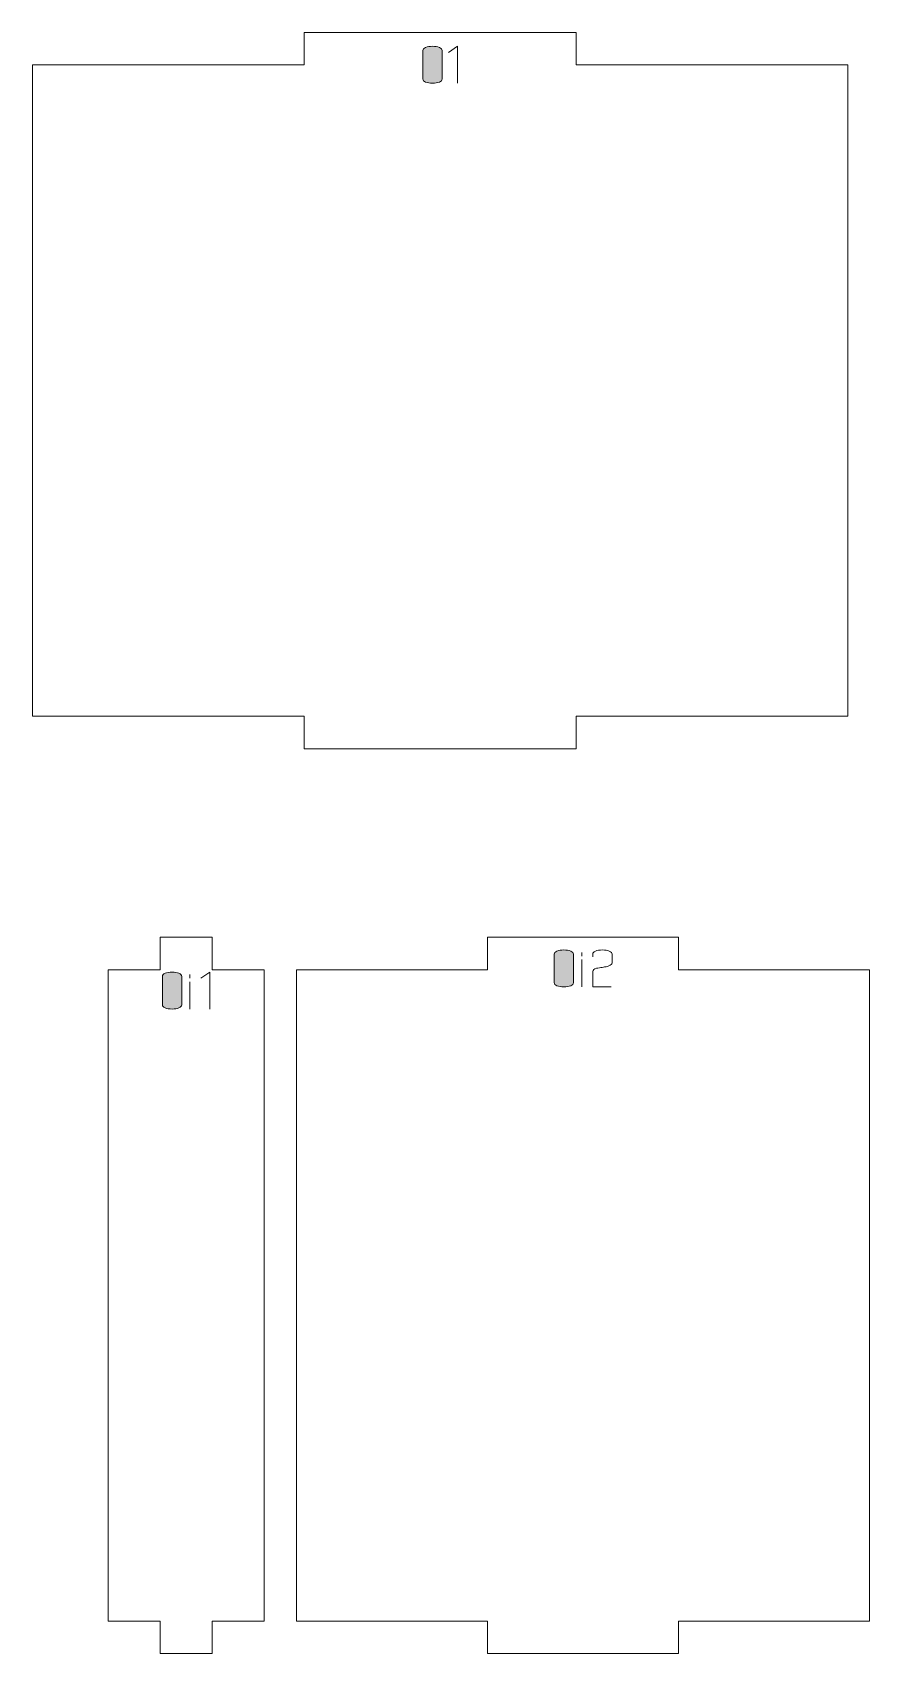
# Model space of a CAD drawing. Header units: centimetres. Extents: x -249 to 275, y -506 to 461.
# Drawn here: x 38 to 45.72, y 253.4 to 268.34 of the extents above; entities that cross this region are included whole.
import ezdxf

# ---------------------------------------------------------------- set-up
doc = ezdxf.new("R2010")
doc.units = ezdxf.units.CM
doc.header["$MEASUREMENT"] = 0
doc.layers.add('Capa 1', color=7, linetype='Continuous')

msp = doc.modelspace()

# ---------------------------------------------------------------- hatches: boundary and pattern name
at = {"layer": 'Capa 1', "true_color": 0x3e4095}
h = msp.add_hatch(color=175, dxfattribs=at)
edge = h.paths.add_edge_path()
edge.add_spline(control_points=[(41.59756, 267.91065), (41.59756, 267.90011), (41.60604, 267.89114), (41.623, 267.88373), (41.63995, 267.87632), (41.66111, 267.87262), (41.68646, 267.87262), (41.71181, 267.87262), (41.73297, 267.87632), (41.74993, 267.88373), (41.76688, 267.89114), (41.77536, 267.90011), (41.77536, 267.91065), (41.77536, 267.91065), (41.77536, 268.17537), (41.77536, 268.17537), (41.77536, 268.18591), (41.76688, 268.19488), (41.74993, 268.20229), (41.73297, 268.2097), (41.71181, 268.2134), (41.68646, 268.2134), (41.66111, 268.2134), (41.63995, 268.2097), (41.623, 268.20229), (41.60604, 268.19488), (41.59756, 268.18591), (41.59756, 268.17537), (41.59756, 268.17537), (41.59756, 267.91065), (41.59756, 267.91065)], knot_values=[0, 0, 0, 0, 0.1, 0.1, 0.1, 0.2, 0.2, 0.2, 0.3, 0.3, 0.3, 0.4, 0.4, 0.4, 0.5, 0.5, 0.5, 0.6, 0.6, 0.6, 0.7, 0.7, 0.7, 0.8, 0.8, 0.8, 0.9, 0.9, 0.9, 1, 1, 1, 1], degree=3, periodic=1)
h = msp.add_hatch(color=175, dxfattribs=at)
edge = h.paths.add_edge_path()
edge.add_spline(control_points=[(41.77536, 267.91065), (41.77536, 267.90011), (41.76688, 267.89114), (41.74993, 267.88373), (41.73297, 267.87632), (41.71181, 267.87262), (41.68646, 267.87262), (41.66111, 267.87262), (41.63995, 267.87632), (41.623, 267.88373), (41.60604, 267.89114), (41.59756, 267.90011), (41.59756, 267.91065), (41.59756, 267.91065), (41.59756, 268.17537), (41.59756, 268.17537), (41.59756, 268.18591), (41.60604, 268.19488), (41.623, 268.20229), (41.63995, 268.2097), (41.66111, 268.2134), (41.68646, 268.2134), (41.71181, 268.2134), (41.73297, 268.2097), (41.74993, 268.20229), (41.76688, 268.19488), (41.77536, 268.18591), (41.77536, 268.17537), (41.77536, 268.17537), (41.77536, 267.91065), (41.77536, 267.91065)], knot_values=[0, 0, 0, 0, 0.1, 0.1, 0.1, 0.2, 0.2, 0.2, 0.3, 0.3, 0.3, 0.4, 0.4, 0.4, 0.5, 0.5, 0.5, 0.6, 0.6, 0.6, 0.7, 0.7, 0.7, 0.8, 0.8, 0.8, 0.9, 0.9, 0.9, 1, 1, 1, 1], degree=3, periodic=1)
h = msp.add_hatch(color=175, dxfattribs=at)
edge = h.paths.add_edge_path()
edge.add_spline(control_points=[(41.91662, 268.2139), (41.91662, 268.2139), (41.83463, 268.1571), (41.83463, 268.1571), (41.83463, 268.1571), (41.91662, 268.2139), (41.91662, 268.2139), (41.91662, 268.2139), (41.91662, 267.87262), (41.91662, 267.87262), (41.91662, 267.87262), (41.91662, 268.2139), (41.91662, 268.2139)], knot_values=[0, 0, 0, 0, 0.25, 0.25, 0.25, 0.5, 0.5, 0.5, 0.75, 0.75, 0.75, 1, 1, 1, 1], degree=3, periodic=1)
h = msp.add_hatch(color=175, dxfattribs=at)
edge = h.paths.add_edge_path()
edge.add_spline(control_points=[(42.80891, 259.58351), (42.80891, 259.57297), (42.81739, 259.564), (42.83435, 259.55659), (42.8513, 259.54918), (42.87246, 259.54548), (42.89781, 259.54548), (42.92316, 259.54548), (42.94432, 259.54918), (42.96128, 259.55659), (42.97823, 259.564), (42.98671, 259.57297), (42.98671, 259.58351), (42.98671, 259.58351), (42.98671, 259.84823), (42.98671, 259.84823), (42.98671, 259.85877), (42.97823, 259.86774), (42.96128, 259.87515), (42.94432, 259.88256), (42.92316, 259.88626), (42.89781, 259.88626), (42.87246, 259.88626), (42.8513, 259.88256), (42.83435, 259.87515), (42.81739, 259.86774), (42.80891, 259.85877), (42.80891, 259.84823), (42.80891, 259.84823), (42.80891, 259.58351), (42.80891, 259.58351)], knot_values=[0, 0, 0, 0, 0.1, 0.1, 0.1, 0.2, 0.2, 0.2, 0.3, 0.3, 0.3, 0.4, 0.4, 0.4, 0.5, 0.5, 0.5, 0.6, 0.6, 0.6, 0.7, 0.7, 0.7, 0.8, 0.8, 0.8, 0.9, 0.9, 0.9, 1, 1, 1, 1], degree=3, periodic=1)
h = msp.add_hatch(color=175, dxfattribs=at)
edge = h.paths.add_edge_path()
edge.add_spline(control_points=[(42.98671, 259.58351), (42.98671, 259.57297), (42.97823, 259.564), (42.96128, 259.55659), (42.94432, 259.54918), (42.92316, 259.54548), (42.89781, 259.54548), (42.87246, 259.54548), (42.8513, 259.54918), (42.83435, 259.55659), (42.81739, 259.564), (42.80891, 259.57297), (42.80891, 259.58351), (42.80891, 259.58351), (42.80891, 259.84823), (42.80891, 259.84823), (42.80891, 259.85877), (42.81739, 259.86774), (42.83435, 259.87515), (42.8513, 259.88256), (42.87246, 259.88626), (42.89781, 259.88626), (42.92316, 259.88626), (42.94432, 259.88256), (42.96128, 259.87515), (42.97823, 259.86774), (42.98671, 259.85877), (42.98671, 259.84823), (42.98671, 259.84823), (42.98671, 259.58351), (42.98671, 259.58351)], knot_values=[0, 0, 0, 0, 0.1, 0.1, 0.1, 0.2, 0.2, 0.2, 0.3, 0.3, 0.3, 0.4, 0.4, 0.4, 0.5, 0.5, 0.5, 0.6, 0.6, 0.6, 0.7, 0.7, 0.7, 0.8, 0.8, 0.8, 0.9, 0.9, 0.9, 1, 1, 1, 1], degree=3, periodic=1)
h = msp.add_hatch(color=175, dxfattribs=at)
edge = h.paths.add_edge_path()
edge.add_spline(control_points=[(43.06228, 259.82848), (43.06228, 259.82848), (43.06277, 259.86355), (43.06277, 259.86355), (43.06277, 259.86355), (43.06228, 259.82848), (43.06228, 259.82848)], knot_values=[0, 0, 0, 0, 0.5, 0.5, 0.5, 1, 1, 1, 1], degree=3, periodic=1)
h = msp.add_hatch(color=175, dxfattribs=at)
edge = h.paths.add_edge_path()
edge.add_spline(control_points=[(43.06228, 259.54548), (43.06228, 259.54548), (43.06228, 259.79736), (43.06228, 259.79736), (43.06228, 259.79736), (43.06228, 259.54548), (43.06228, 259.54548)], knot_values=[0, 0, 0, 0, 0.5, 0.5, 0.5, 1, 1, 1, 1], degree=3, periodic=1)
h = msp.add_hatch(color=175, dxfattribs=at)
edge = h.paths.add_edge_path()
edge.add_spline(control_points=[(43.16402, 259.54548), (43.16402, 259.54548), (43.16402, 259.68821), (43.16402, 259.68821), (43.165, 259.70106), (43.17669, 259.71093), (43.19908, 259.71785), (43.2083, 259.71851), (43.21711, 259.71958), (43.22551, 259.72106), (43.2339, 259.72254), (43.24238, 259.7241), (43.25094, 259.72575), (43.26675, 259.72838), (43.27885, 259.73052), (43.28724, 259.73217), (43.29564, 259.73382), (43.30379, 259.73596), (43.31169, 259.73859), (43.3321, 259.74616), (43.34231, 259.75588), (43.34231, 259.76773), (43.34231, 259.76773), (43.34231, 259.84823), (43.34231, 259.84823), (43.34231, 259.85877), (43.33383, 259.86774), (43.31688, 259.87515), (43.29992, 259.88256), (43.27876, 259.88626), (43.25341, 259.88626), (43.22806, 259.88626), (43.2069, 259.88256), (43.18995, 259.87515), (43.17299, 259.86774), (43.16451, 259.85877), (43.16451, 259.84823), (43.16451, 259.84823), (43.16451, 259.82403), (43.16451, 259.82403), (43.16451, 259.82403), (43.16451, 259.84823), (43.16451, 259.84823), (43.16451, 259.85877), (43.17299, 259.86774), (43.18995, 259.87515), (43.2069, 259.88256), (43.22806, 259.88626), (43.25341, 259.88626), (43.27876, 259.88626), (43.29992, 259.88256), (43.31688, 259.87515), (43.33383, 259.86774), (43.34231, 259.85877), (43.34231, 259.84823), (43.34231, 259.84823), (43.34231, 259.76773), (43.34231, 259.76773), (43.34231, 259.75588), (43.3321, 259.74616), (43.31169, 259.73859), (43.30379, 259.73596), (43.29564, 259.73382), (43.28724, 259.73217), (43.27885, 259.73052), (43.26675, 259.72838), (43.25094, 259.72575), (43.24238, 259.7241), (43.2339, 259.72254), (43.22551, 259.72106), (43.21711, 259.71958), (43.2083, 259.71851), (43.19908, 259.71785), (43.17669, 259.71093), (43.165, 259.70106), (43.16402, 259.68821), (43.16402, 259.68821), (43.16402, 259.54548), (43.16402, 259.54548), (43.16402, 259.54548), (43.33293, 259.54548), (43.33293, 259.54548), (43.33293, 259.54548), (43.16402, 259.54548), (43.16402, 259.54548)], knot_values=[0, 0, 0, 0, 0.03571429, 0.03571429, 0.03571429, 0.07142857, 0.07142857, 0.07142857, 0.10714286, 0.10714286, 0.10714286, 0.14285714, 0.14285714, 0.14285714, 0.17857143, 0.17857143, 0.17857143, 0.21428571, 0.21428571, 0.21428571, 0.25, 0.25, 0.25, 0.28571429, 0.28571429, 0.28571429, 0.32142857, 0.32142857, 0.32142857, 0.35714286, 0.35714286, 0.35714286, 0.39285714, 0.39285714, 0.39285714, 0.42857143, 0.42857143, 0.42857143, 0.46428571, 0.46428571, 0.46428571, 0.5, 0.5, 0.5, 0.53571429, 0.53571429, 0.53571429, 0.57142857, 0.57142857, 0.57142857, 0.60714286, 0.60714286, 0.60714286, 0.64285714, 0.64285714, 0.64285714, 0.67857143, 0.67857143, 0.67857143, 0.71428571, 0.71428571, 0.71428571, 0.75, 0.75, 0.75, 0.78571429, 0.78571429, 0.78571429, 0.82142857, 0.82142857, 0.82142857, 0.85714286, 0.85714286, 0.85714286, 0.89285714, 0.89285714, 0.89285714, 0.92857143, 0.92857143, 0.92857143, 0.96428571, 0.96428571, 0.96428571, 1, 1, 1, 1], degree=3, periodic=1)
h = msp.add_hatch(color=175, dxfattribs=at)
edge = h.paths.add_edge_path()
edge.add_spline(control_points=[(39.19585, 259.37981), (39.19585, 259.36927), (39.20433, 259.3603), (39.22129, 259.35289), (39.23824, 259.34548), (39.2594, 259.34178), (39.28475, 259.34178), (39.3101, 259.34178), (39.33126, 259.34548), (39.34822, 259.35289), (39.36517, 259.3603), (39.37365, 259.36927), (39.37365, 259.37981), (39.37365, 259.37981), (39.37365, 259.64453), (39.37365, 259.64453), (39.37365, 259.65507), (39.36517, 259.66404), (39.34822, 259.67145), (39.33126, 259.67886), (39.3101, 259.68256), (39.28475, 259.68256), (39.2594, 259.68256), (39.23824, 259.67886), (39.22129, 259.67145), (39.20433, 259.66404), (39.19585, 259.65507), (39.19585, 259.64453), (39.19585, 259.64453), (39.19585, 259.37981), (39.19585, 259.37981)], knot_values=[0, 0, 0, 0, 0.1, 0.1, 0.1, 0.2, 0.2, 0.2, 0.3, 0.3, 0.3, 0.4, 0.4, 0.4, 0.5, 0.5, 0.5, 0.6, 0.6, 0.6, 0.7, 0.7, 0.7, 0.8, 0.8, 0.8, 0.9, 0.9, 0.9, 1, 1, 1, 1], degree=3, periodic=1)
h = msp.add_hatch(color=175, dxfattribs=at)
edge = h.paths.add_edge_path()
edge.add_spline(control_points=[(39.37365, 259.37981), (39.37365, 259.36927), (39.36517, 259.3603), (39.34822, 259.35289), (39.33126, 259.34548), (39.3101, 259.34178), (39.28475, 259.34178), (39.2594, 259.34178), (39.23824, 259.34548), (39.22129, 259.35289), (39.20433, 259.3603), (39.19585, 259.36927), (39.19585, 259.37981), (39.19585, 259.37981), (39.19585, 259.64453), (39.19585, 259.64453), (39.19585, 259.65507), (39.20433, 259.66404), (39.22129, 259.67145), (39.23824, 259.67886), (39.2594, 259.68256), (39.28475, 259.68256), (39.3101, 259.68256), (39.33126, 259.67886), (39.34822, 259.67145), (39.36517, 259.66404), (39.37365, 259.65507), (39.37365, 259.64453), (39.37365, 259.64453), (39.37365, 259.37981), (39.37365, 259.37981)], knot_values=[0, 0, 0, 0, 0.1, 0.1, 0.1, 0.2, 0.2, 0.2, 0.3, 0.3, 0.3, 0.4, 0.4, 0.4, 0.5, 0.5, 0.5, 0.6, 0.6, 0.6, 0.7, 0.7, 0.7, 0.8, 0.8, 0.8, 0.9, 0.9, 0.9, 1, 1, 1, 1], degree=3, periodic=1)
h = msp.add_hatch(color=175, dxfattribs=at)
edge = h.paths.add_edge_path()
edge.add_spline(control_points=[(39.44922, 259.62478), (39.44922, 259.62478), (39.44971, 259.65985), (39.44971, 259.65985), (39.44971, 259.65985), (39.44922, 259.62478), (39.44922, 259.62478)], knot_values=[0, 0, 0, 0, 0.5, 0.5, 0.5, 1, 1, 1, 1], degree=3, periodic=1)
h = msp.add_hatch(color=175, dxfattribs=at)
edge = h.paths.add_edge_path()
edge.add_spline(control_points=[(39.63344, 259.68306), (39.63344, 259.68306), (39.55145, 259.62626), (39.55145, 259.62626), (39.55145, 259.62626), (39.63344, 259.68306), (39.63344, 259.68306), (39.63344, 259.68306), (39.63344, 259.34178), (39.63344, 259.34178), (39.63344, 259.34178), (39.63344, 259.68306), (39.63344, 259.68306)], knot_values=[0, 0, 0, 0, 0.25, 0.25, 0.25, 0.5, 0.5, 0.5, 0.75, 0.75, 0.75, 1, 1, 1, 1], degree=3, periodic=1)
h = msp.add_hatch(color=175, dxfattribs=at)
edge = h.paths.add_edge_path()
edge.add_spline(control_points=[(39.44922, 259.34178), (39.44922, 259.34178), (39.44922, 259.59366), (39.44922, 259.59366), (39.44922, 259.59366), (39.44922, 259.34178), (39.44922, 259.34178)], knot_values=[0, 0, 0, 0, 0.5, 0.5, 0.5, 1, 1, 1, 1], degree=3, periodic=1)

# ---------------------------------------------------------------- linework, layer by layer
at = {"layer": 'Capa 1', "color": 1, "lineweight": 9}
for points in [[(37.99708, 268.0409), (37.99708, 268.0409), (37.99708, 262.0409), (37.99708, 262.0409), (37.99708, 262.0409), (40.50375, 262.0409), (40.50375, 262.0409), (40.50375, 262.0409), (40.50375, 261.7409), (40.50375, 261.7409), (40.50375, 261.7409), (43.01043, 261.7409), (43.01043, 261.7409), (43.01043, 261.7409), (43.01043, 262.0409), (43.01043, 262.0409), (43.01043, 262.0409), (45.5171, 262.0409), (45.5171, 262.0409), (45.5171, 262.0409), (45.5171, 268.0409), (45.5171, 268.0409), (45.5171, 268.0409), (43.01043, 268.0409), (43.01043, 268.0409), (43.01043, 268.0409), (43.01043, 268.3409), (43.01043, 268.3409), (43.01043, 268.3409), (40.50375, 268.3409), (40.50375, 268.3409), (40.50375, 268.3409), (40.50375, 268.0409), (40.50375, 268.0409), (40.50375, 268.0409), (37.99708, 268.0409), (37.99708, 268.0409)], [(38.69554, 259.70268), (38.69554, 259.70268), (38.69554, 253.70268), (38.69554, 253.70268), (38.69554, 253.70268), (39.17495, 253.70268), (39.17495, 253.70268), (39.17495, 253.70268), (39.17495, 253.40268), (39.17495, 253.40268), (39.17495, 253.40268), (39.65435, 253.40268), (39.65435, 253.40268), (39.65435, 253.40268), (39.65435, 253.70268), (39.65435, 253.70268), (39.65435, 253.70268), (40.13376, 253.70268), (40.13376, 253.70268), (40.13376, 253.70268), (40.13376, 259.70268), (40.13376, 259.70268), (40.13376, 259.70268), (39.65435, 259.70268), (39.65435, 259.70268), (39.65435, 259.70268), (39.65435, 260.00268), (39.65435, 260.00268), (39.65435, 260.00268), (39.17495, 260.00268), (39.17495, 260.00268), (39.17495, 260.00268), (39.17495, 259.70268), (39.17495, 259.70268), (39.17495, 259.70268), (38.69554, 259.70268), (38.69554, 259.70268)], [(40.43376, 259.70268), (40.43376, 259.70268), (40.43376, 253.70268), (40.43376, 253.70268), (40.43376, 253.70268), (42.19499, 253.70268), (42.19499, 253.70268), (42.19499, 253.70268), (42.19499, 253.40268), (42.19499, 253.40268), (42.19499, 253.40268), (43.95622, 253.40268), (43.95622, 253.40268), (43.95622, 253.40268), (43.95622, 253.70268), (43.95622, 253.70268), (43.95622, 253.70268), (45.71745, 253.70268), (45.71745, 253.70268), (45.71745, 253.70268), (45.71745, 259.70268), (45.71745, 259.70268), (45.71745, 259.70268), (43.95622, 259.70268), (43.95622, 259.70268), (43.95622, 259.70268), (43.95622, 260.00268), (43.95622, 260.00268), (43.95622, 260.00268), (42.19499, 260.00268), (42.19499, 260.00268), (42.19499, 260.00268), (42.19499, 259.70268), (42.19499, 259.70268), (42.19499, 259.70268), (40.43376, 259.70268), (40.43376, 259.70268)]]:
    msp.add_open_spline(points, degree=3, knots=[0, 0, 0, 0, 0.08333333, 0.08333333, 0.08333333, 0.16666667, 0.16666667, 0.16666667, 0.25, 0.25, 0.25, 0.33333333, 0.33333333, 0.33333333, 0.41666667, 0.41666667, 0.41666667, 0.5, 0.5, 0.5, 0.58333333, 0.58333333, 0.58333333, 0.66666667, 0.66666667, 0.66666667, 0.75, 0.75, 0.75, 0.83333333, 0.83333333, 0.83333333, 0.91666667, 0.91666667, 0.91666667, 1, 1, 1, 1], dxfattribs=at)
at = {"layer": 'Capa 1', "color": 114, "lineweight": 9}
for points, knots in [([(41.59756, 267.91065), (41.59756, 267.90011), (41.60604, 267.89114), (41.623, 267.88373), (41.63995, 267.87632), (41.66111, 267.87262), (41.68646, 267.87262), (41.71181, 267.87262), (41.73297, 267.87632), (41.74993, 267.88373), (41.76688, 267.89114), (41.77536, 267.90011), (41.77536, 267.91065), (41.77536, 267.91065), (41.77536, 268.17537), (41.77536, 268.17537), (41.77536, 268.18591), (41.76688, 268.19488), (41.74993, 268.20229), (41.73297, 268.2097), (41.71181, 268.2134), (41.68646, 268.2134), (41.66111, 268.2134), (41.63995, 268.2097), (41.623, 268.20229), (41.60604, 268.19488), (41.59756, 268.18591), (41.59756, 268.17537), (41.59756, 268.17537), (41.59756, 267.91065), (41.59756, 267.91065)], [0, 0, 0, 0, 0.1, 0.1, 0.1, 0.2, 0.2, 0.2, 0.3, 0.3, 0.3, 0.4, 0.4, 0.4, 0.5, 0.5, 0.5, 0.6, 0.6, 0.6, 0.7, 0.7, 0.7, 0.8, 0.8, 0.8, 0.9, 0.9, 0.9, 1, 1, 1, 1]), ([(41.77536, 267.91065), (41.77536, 267.90011), (41.76688, 267.89114), (41.74993, 267.88373), (41.73297, 267.87632), (41.71181, 267.87262), (41.68646, 267.87262), (41.66111, 267.87262), (41.63995, 267.87632), (41.623, 267.88373), (41.60604, 267.89114), (41.59756, 267.90011), (41.59756, 267.91065), (41.59756, 267.91065), (41.59756, 268.17537), (41.59756, 268.17537), (41.59756, 268.18591), (41.60604, 268.19488), (41.623, 268.20229), (41.63995, 268.2097), (41.66111, 268.2134), (41.68646, 268.2134), (41.71181, 268.2134), (41.73297, 268.2097), (41.74993, 268.20229), (41.76688, 268.19488), (41.77536, 268.18591), (41.77536, 268.17537), (41.77536, 268.17537), (41.77536, 267.91065), (41.77536, 267.91065)], [0, 0, 0, 0, 0.1, 0.1, 0.1, 0.2, 0.2, 0.2, 0.3, 0.3, 0.3, 0.4, 0.4, 0.4, 0.5, 0.5, 0.5, 0.6, 0.6, 0.6, 0.7, 0.7, 0.7, 0.8, 0.8, 0.8, 0.9, 0.9, 0.9, 1, 1, 1, 1]), ([(41.91662, 268.2139), (41.91662, 268.2139), (41.83463, 268.1571), (41.83463, 268.1571), (41.83463, 268.1571), (41.91662, 268.2139), (41.91662, 268.2139), (41.91662, 268.2139), (41.91662, 267.87262), (41.91662, 267.87262), (41.91662, 267.87262), (41.91662, 268.2139), (41.91662, 268.2139)], [0, 0, 0, 0, 0.25, 0.25, 0.25, 0.5, 0.5, 0.5, 0.75, 0.75, 0.75, 1, 1, 1, 1]), ([(42.80891, 259.58351), (42.80891, 259.57297), (42.81739, 259.564), (42.83435, 259.55659), (42.8513, 259.54918), (42.87246, 259.54548), (42.89781, 259.54548), (42.92316, 259.54548), (42.94432, 259.54918), (42.96128, 259.55659), (42.97823, 259.564), (42.98671, 259.57297), (42.98671, 259.58351), (42.98671, 259.58351), (42.98671, 259.84823), (42.98671, 259.84823), (42.98671, 259.85877), (42.97823, 259.86774), (42.96128, 259.87515), (42.94432, 259.88256), (42.92316, 259.88626), (42.89781, 259.88626), (42.87246, 259.88626), (42.8513, 259.88256), (42.83435, 259.87515), (42.81739, 259.86774), (42.80891, 259.85877), (42.80891, 259.84823), (42.80891, 259.84823), (42.80891, 259.58351), (42.80891, 259.58351)], [0, 0, 0, 0, 0.1, 0.1, 0.1, 0.2, 0.2, 0.2, 0.3, 0.3, 0.3, 0.4, 0.4, 0.4, 0.5, 0.5, 0.5, 0.6, 0.6, 0.6, 0.7, 0.7, 0.7, 0.8, 0.8, 0.8, 0.9, 0.9, 0.9, 1, 1, 1, 1]), ([(42.98671, 259.58351), (42.98671, 259.57297), (42.97823, 259.564), (42.96128, 259.55659), (42.94432, 259.54918), (42.92316, 259.54548), (42.89781, 259.54548), (42.87246, 259.54548), (42.8513, 259.54918), (42.83435, 259.55659), (42.81739, 259.564), (42.80891, 259.57297), (42.80891, 259.58351), (42.80891, 259.58351), (42.80891, 259.84823), (42.80891, 259.84823), (42.80891, 259.85877), (42.81739, 259.86774), (42.83435, 259.87515), (42.8513, 259.88256), (42.87246, 259.88626), (42.89781, 259.88626), (42.92316, 259.88626), (42.94432, 259.88256), (42.96128, 259.87515), (42.97823, 259.86774), (42.98671, 259.85877), (42.98671, 259.84823), (42.98671, 259.84823), (42.98671, 259.58351), (42.98671, 259.58351)], [0, 0, 0, 0, 0.1, 0.1, 0.1, 0.2, 0.2, 0.2, 0.3, 0.3, 0.3, 0.4, 0.4, 0.4, 0.5, 0.5, 0.5, 0.6, 0.6, 0.6, 0.7, 0.7, 0.7, 0.8, 0.8, 0.8, 0.9, 0.9, 0.9, 1, 1, 1, 1]), ([(43.06228, 259.82848), (43.06228, 259.82848), (43.06277, 259.86355), (43.06277, 259.86355), (43.06277, 259.86355), (43.06228, 259.82848), (43.06228, 259.82848)], [0, 0, 0, 0, 0.5, 0.5, 0.5, 1, 1, 1, 1]), ([(43.06228, 259.54548), (43.06228, 259.54548), (43.06228, 259.79736), (43.06228, 259.79736), (43.06228, 259.79736), (43.06228, 259.54548), (43.06228, 259.54548)], [0, 0, 0, 0, 0.5, 0.5, 0.5, 1, 1, 1, 1]), ([(43.16402, 259.54548), (43.16402, 259.54548), (43.16402, 259.68821), (43.16402, 259.68821), (43.165, 259.70106), (43.17669, 259.71093), (43.19908, 259.71785), (43.2083, 259.71851), (43.21711, 259.71958), (43.22551, 259.72106), (43.2339, 259.72254), (43.24238, 259.7241), (43.25094, 259.72575), (43.26675, 259.72838), (43.27885, 259.73052), (43.28724, 259.73217), (43.29564, 259.73382), (43.30379, 259.73596), (43.31169, 259.73859), (43.3321, 259.74616), (43.34231, 259.75588), (43.34231, 259.76773), (43.34231, 259.76773), (43.34231, 259.84823), (43.34231, 259.84823), (43.34231, 259.85877), (43.33383, 259.86774), (43.31688, 259.87515), (43.29992, 259.88256), (43.27876, 259.88626), (43.25341, 259.88626), (43.22806, 259.88626), (43.2069, 259.88256), (43.18995, 259.87515), (43.17299, 259.86774), (43.16451, 259.85877), (43.16451, 259.84823), (43.16451, 259.84823), (43.16451, 259.82403), (43.16451, 259.82403), (43.16451, 259.82403), (43.16451, 259.84823), (43.16451, 259.84823), (43.16451, 259.85877), (43.17299, 259.86774), (43.18995, 259.87515), (43.2069, 259.88256), (43.22806, 259.88626), (43.25341, 259.88626), (43.27876, 259.88626), (43.29992, 259.88256), (43.31688, 259.87515), (43.33383, 259.86774), (43.34231, 259.85877), (43.34231, 259.84823), (43.34231, 259.84823), (43.34231, 259.76773), (43.34231, 259.76773), (43.34231, 259.75588), (43.3321, 259.74616), (43.31169, 259.73859), (43.30379, 259.73596), (43.29564, 259.73382), (43.28724, 259.73217), (43.27885, 259.73052), (43.26675, 259.72838), (43.25094, 259.72575), (43.24238, 259.7241), (43.2339, 259.72254), (43.22551, 259.72106), (43.21711, 259.71958), (43.2083, 259.71851), (43.19908, 259.71785), (43.17669, 259.71093), (43.165, 259.70106), (43.16402, 259.68821), (43.16402, 259.68821), (43.16402, 259.54548), (43.16402, 259.54548), (43.16402, 259.54548), (43.33293, 259.54548), (43.33293, 259.54548), (43.33293, 259.54548), (43.16402, 259.54548), (43.16402, 259.54548)], [0, 0, 0, 0, 0.03571429, 0.03571429, 0.03571429, 0.07142857, 0.07142857, 0.07142857, 0.10714286, 0.10714286, 0.10714286, 0.14285714, 0.14285714, 0.14285714, 0.17857143, 0.17857143, 0.17857143, 0.21428571, 0.21428571, 0.21428571, 0.25, 0.25, 0.25, 0.28571429, 0.28571429, 0.28571429, 0.32142857, 0.32142857, 0.32142857, 0.35714286, 0.35714286, 0.35714286, 0.39285714, 0.39285714, 0.39285714, 0.42857143, 0.42857143, 0.42857143, 0.46428571, 0.46428571, 0.46428571, 0.5, 0.5, 0.5, 0.53571429, 0.53571429, 0.53571429, 0.57142857, 0.57142857, 0.57142857, 0.60714286, 0.60714286, 0.60714286, 0.64285714, 0.64285714, 0.64285714, 0.67857143, 0.67857143, 0.67857143, 0.71428571, 0.71428571, 0.71428571, 0.75, 0.75, 0.75, 0.78571429, 0.78571429, 0.78571429, 0.82142857, 0.82142857, 0.82142857, 0.85714286, 0.85714286, 0.85714286, 0.89285714, 0.89285714, 0.89285714, 0.92857143, 0.92857143, 0.92857143, 0.96428571, 0.96428571, 0.96428571, 1, 1, 1, 1]), ([(39.19585, 259.37981), (39.19585, 259.36927), (39.20433, 259.3603), (39.22129, 259.35289), (39.23824, 259.34548), (39.2594, 259.34178), (39.28475, 259.34178), (39.3101, 259.34178), (39.33126, 259.34548), (39.34822, 259.35289), (39.36517, 259.3603), (39.37365, 259.36927), (39.37365, 259.37981), (39.37365, 259.37981), (39.37365, 259.64453), (39.37365, 259.64453), (39.37365, 259.65507), (39.36517, 259.66404), (39.34822, 259.67145), (39.33126, 259.67886), (39.3101, 259.68256), (39.28475, 259.68256), (39.2594, 259.68256), (39.23824, 259.67886), (39.22129, 259.67145), (39.20433, 259.66404), (39.19585, 259.65507), (39.19585, 259.64453), (39.19585, 259.64453), (39.19585, 259.37981), (39.19585, 259.37981)], [0, 0, 0, 0, 0.1, 0.1, 0.1, 0.2, 0.2, 0.2, 0.3, 0.3, 0.3, 0.4, 0.4, 0.4, 0.5, 0.5, 0.5, 0.6, 0.6, 0.6, 0.7, 0.7, 0.7, 0.8, 0.8, 0.8, 0.9, 0.9, 0.9, 1, 1, 1, 1]), ([(39.37365, 259.37981), (39.37365, 259.36927), (39.36517, 259.3603), (39.34822, 259.35289), (39.33126, 259.34548), (39.3101, 259.34178), (39.28475, 259.34178), (39.2594, 259.34178), (39.23824, 259.34548), (39.22129, 259.35289), (39.20433, 259.3603), (39.19585, 259.36927), (39.19585, 259.37981), (39.19585, 259.37981), (39.19585, 259.64453), (39.19585, 259.64453), (39.19585, 259.65507), (39.20433, 259.66404), (39.22129, 259.67145), (39.23824, 259.67886), (39.2594, 259.68256), (39.28475, 259.68256), (39.3101, 259.68256), (39.33126, 259.67886), (39.34822, 259.67145), (39.36517, 259.66404), (39.37365, 259.65507), (39.37365, 259.64453), (39.37365, 259.64453), (39.37365, 259.37981), (39.37365, 259.37981)], [0, 0, 0, 0, 0.1, 0.1, 0.1, 0.2, 0.2, 0.2, 0.3, 0.3, 0.3, 0.4, 0.4, 0.4, 0.5, 0.5, 0.5, 0.6, 0.6, 0.6, 0.7, 0.7, 0.7, 0.8, 0.8, 0.8, 0.9, 0.9, 0.9, 1, 1, 1, 1]), ([(39.44922, 259.62478), (39.44922, 259.62478), (39.44971, 259.65985), (39.44971, 259.65985), (39.44971, 259.65985), (39.44922, 259.62478), (39.44922, 259.62478)], [0, 0, 0, 0, 0.5, 0.5, 0.5, 1, 1, 1, 1]), ([(39.63344, 259.68306), (39.63344, 259.68306), (39.55145, 259.62626), (39.55145, 259.62626), (39.55145, 259.62626), (39.63344, 259.68306), (39.63344, 259.68306), (39.63344, 259.68306), (39.63344, 259.34178), (39.63344, 259.34178), (39.63344, 259.34178), (39.63344, 259.68306), (39.63344, 259.68306)], [0, 0, 0, 0, 0.25, 0.25, 0.25, 0.5, 0.5, 0.5, 0.75, 0.75, 0.75, 1, 1, 1, 1]), ([(39.44922, 259.34178), (39.44922, 259.34178), (39.44922, 259.59366), (39.44922, 259.59366), (39.44922, 259.59366), (39.44922, 259.34178), (39.44922, 259.34178)], [0, 0, 0, 0, 0.5, 0.5, 0.5, 1, 1, 1, 1])]:
    msp.add_open_spline(points, degree=3, knots=knots, dxfattribs=at)

doc.saveas('drawing.dxf')
